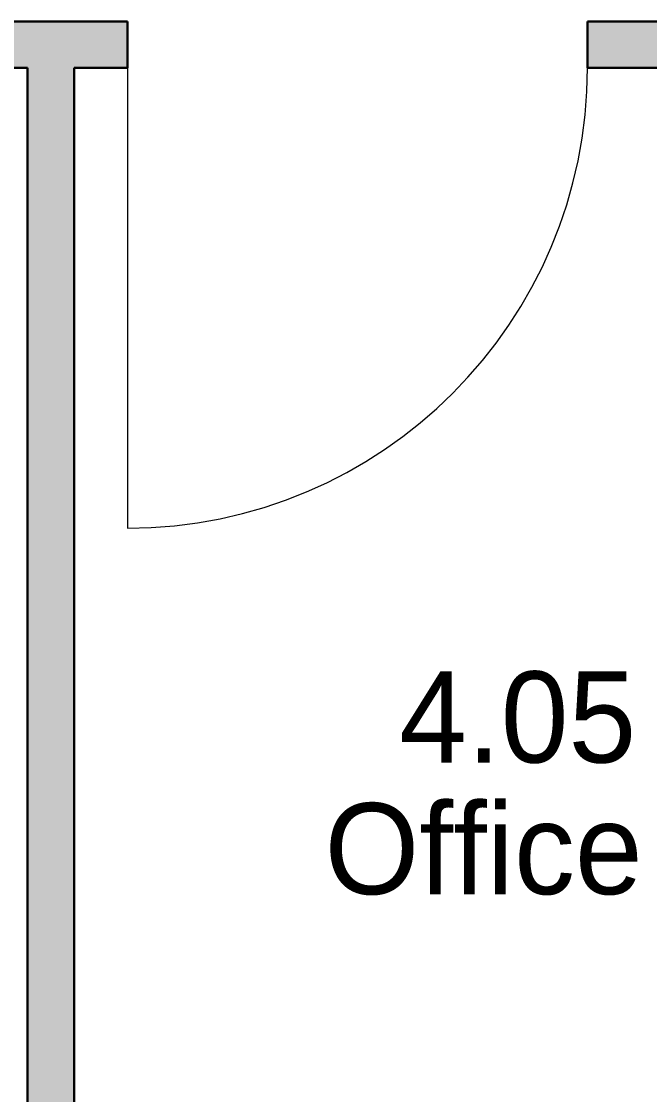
# Model space of a CAD drawing. Header units: millimetres. Extents: x 79795 to 317870, y -36033 to 97293.
# Drawn here: x 209211 to 210591, y 11252 to 13607 of the extents above; entities that cross this region are included whole.
import ezdxf

# ---------------------------------------------------------------- set-up
doc = ezdxf.new("R2010")
doc.units = ezdxf.units.MM
doc.header["$MEASUREMENT"] = 0
for name, color, linetype, lineweight in [('A-AREA-IDEN', 7, 'CONTINUOUS', 9), ('CSM-STL-XX-ZZ-M3-A-XXXX-00001_detached _19_04_21__rvt-1-Level 4$0$A-DOOR', 4, 'CONTINUOUS', 9), ('CSM-STL-XX-ZZ-M3-A-XXXX-00001_detached _19_04_21__rvt-1-Level 4$0$A-WALL-PATT', 7, 'CONTINUOUS', 9), ('CSM-STL-XX-ZZ-M3-A-XXXX-00001_detached _19_04_21__rvt-1-Level 4$0$I-WALL', 7, 'CONTINUOUS', 9)]:
    doc.layers.add(name, color=color, linetype=linetype, lineweight=lineweight)
doc.styles.add('Century Gothic', font='GOTHIC.TTF', dxfattribs={"height": 200})

msp = doc.modelspace()

# ---------------------------------------------------------------- hatches: boundary and pattern name
at = {"layer": 'CSM-STL-XX-ZZ-M3-A-XXXX-00001_detached _19_04_21__rvt-1-Level 4$0$A-WALL-PATT'}
h = msp.add_hatch(color=256, dxfattribs=at)
h.paths.add_polyline_path([(220126.8, 13505.3), (220126.8, 13607.3), (218554.3, 13607.3), (218554.3, 13505.3), (220024.8, 13505.3)], flags=0)
h.paths.add_polyline_path([(207730.3, 13505.3), (209444.3, 13505.3), (209444.3, 13607.3), (207730.3, 13607.3)], flags=0)
h.paths.add_polyline_path([(206720.3, 13505.3), (206720.3, 13607.3), (206602.8, 13607.3), (206602.8, 13505.3)], flags=0)
h.paths.add_polyline_path([(217544.3, 13505.3), (217544.3, 13607.3), (215854.3, 13607.3), (215854.3, 13505.3), (217426.8, 13505.3)], flags=0)
h.paths.add_polyline_path([(214844.3, 13505.3), (214844.3, 13607.3), (213154.3, 13607.3), (213154.3, 13505.3), (214726.8, 13505.3)], flags=0)
h.paths.add_polyline_path([(210454.3, 13505.3), (212144.3, 13505.3), (212144.3, 13607.3), (210454.3, 13607.3)], flags=0)
msp.add_hatch(color=256, dxfattribs=at).paths.add_polyline_path([(209224.8, 9757.8), (209326.8, 9757.8), (209326.8, 13505.3), (209224.8, 13505.3), (209224.8, 10132.1)], flags=0)

# ---------------------------------------------------------------- linework, layer by layer
at = {"layer": 'CSM-STL-XX-ZZ-M3-A-XXXX-00001_detached _19_04_21__rvt-1-Level 4$0$A-DOOR'}
msp.add_line((209444.3, 13505.3), (209444.3, 12495.3), dxfattribs=at)
msp.add_arc((209444.3, 13505.3), 1010, 270, 0, dxfattribs=at)
at = {"layer": 'CSM-STL-XX-ZZ-M3-A-XXXX-00001_detached _19_04_21__rvt-1-Level 4$0$I-WALL', "lineweight": 30}
for p, q in [((209444.3, 13607.3), (207730.3, 13607.3)), ((209444.3, 13505.3), (209444.3, 13607.3)), ((212144.3, 13607.3), (210454.3, 13607.3)), ((210454.3, 13607.3), (210454.3, 13505.3)), ((207730.3, 13505.3), (209224.8, 13505.3)), ((209224.8, 13505.3), (209224.8, 9757.8)), ((209326.8, 9757.8), (209326.8, 13505.3)), ((209326.8, 13505.3), (209444.3, 13505.3)), ((210454.3, 13505.3), (211924.8, 13505.3))]:
    msp.add_line(p, q, dxfattribs=at)

# ---------------------------------------------------------------- texts
at = {"layer": 'A-AREA-IDEN', "style": 'Century Gothic'}
for s, p in [('4.05', (210041, 11980.6)), ('Office', (209877.1, 11691.6))]:
    msp.add_text(s, height=200, dxfattribs=at).set_placement(p)

doc.saveas('drawing.dxf')
